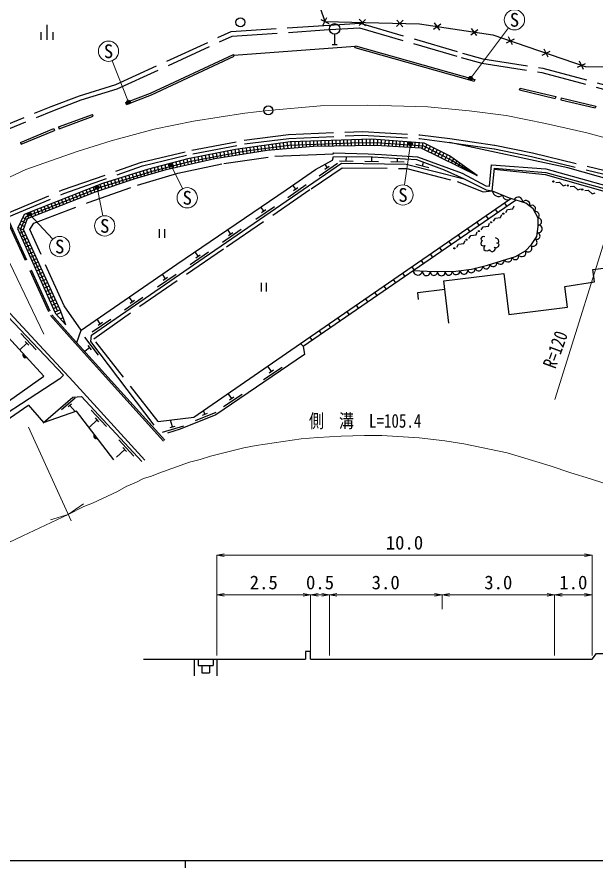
# Model space of a CAD drawing. Units: millimetres at full size, sheet at 1:1000, with parts at other scales. Extents: x 40000 to 680000, y 20000 to 380000.
# Drawn here: x 145611 to 222749, y 204000 to 317377 of the extents above; entities that cross this region are included whole.
import ezdxf
from ezdxf.enums import TextEntityAlignment as Align

# ---------------------------------------------------------------- set-up
doc = ezdxf.new("R2010")
doc.units = ezdxf.units.MM
doc.header["$LTSCALE"] = 1000
doc.linetypes.add('CHAIN', pattern=[18.5, 12, -1.5, 3.5, -1.5])
doc.linetypes.add('DASHED', pattern=[7.5, 6, -1.5])
for name, color, linetype, lineweight in [('M-BGD', 7, 'Continuous', 25), ('M-BMK', 2, 'CHAIN', 13), ('M-BMK-SRVR', 3, 'Continuous', 25), ('M-STR-HTXT', 7, 'Continuous', 13), ('M-STR-STRC', 7, 'Continuous', 25), ('M-TTL-BAND', 7, 'Continuous', 25)]:
    doc.layers.add(name, color=color, linetype=linetype, lineweight=lineweight)
doc.styles.add('ＭＳ ゴシック', font='')
doc.styles.get('ＭＳ ゴシック').set_extended_font_data('MS Gothic')

# ---------------------------------------------------------------- blocks, each defined once
blk = doc.blocks.new('open_arrow')
at = {"color": 0, "linetype": 'Continuous', "lineweight": -2}
blk.add_lwpolyline([(7.5, 1.25), (0, 0), (7.5, -1.25)], dxfattribs=at)

msp = doc.modelspace()

# ---------------------------------------------------------------- hatches: boundary and pattern name
at = {"layer": 'M-BGD'}
for points in [[(146459, 272496), (146882, 272035, -0.84072)], [(155920, 261760), (156300, 261263, -0.84072)]]:
    msp.add_hatch(color=256, dxfattribs=at).paths.add_polyline_path(points)
at = {"layer": 'M-STR-STRC'}
for points in [[(206281, 309235, -1), (205785, 309169, -0.41421), (206000, 309450, -0.41421)], [(160568, 306258, -0.41421), (160694, 305928, -0.41421), (160364, 305802, -1)], [(197837, 300334, -0.41421), (197892, 300684, -0.41421), (198241, 300629, -1)], [(166010, 297416, -1), (166170, 297889, -1)], [(156128, 294475, -0.41421), (156061, 294822, -0.41421), (156409, 294888, -1)], [(147272, 290872, -0.41421), (147034, 291133, -0.41421), (147296, 291371, -1)]]:
    msp.add_hatch(color=256, dxfattribs=at).paths.add_polyline_path(points)

# ---------------------------------------------------------------- linework, layer by layer
at = {"layer": 'M-BGD'}
for p, q in [((149615, 314329), (149615, 316322)), ((186100, 317057), (187167, 316532)), ((186366, 316262), (186894, 317335)), ((191188, 316247), (192051, 317065)), ((192026, 316220), (191203, 317087)), ((196187, 316117), (197049, 316936)), ((197025, 316091), (196201, 316958)), ((201114, 315755), (202069, 316464)), ((201943, 315628), (201230, 316588)), ((148815, 314329), (148815, 315375)), ((150415, 314329), (150415, 315375)), ((206060, 315022), (207015, 315731)), ((206889, 314895), (206176, 315855)), ((187931, 315098), (187931, 313698)), ((210841, 313935), (211910, 314456)), ((211632, 313658), (211107, 314733)), ((190658, 313437), (174486, 312259)), ((187581, 313698), (188281, 313698)), ((190624, 313316), (190692, 313557)), ((190624, 313316), (206539, 308810)), ((190692, 313557), (206607, 309050)), ((216359, 312030), (215835, 313105)), ((174539, 312145), (174433, 312372)), ((215568, 312307), (216637, 312829)), ((220296, 310679), (221365, 311201)), ((221087, 310402), (220563, 311477)), ((206607, 309050), (206539, 308810)), ((212576, 307673), (212634, 307917)), ((212576, 307673), (217320, 306539)), ((212634, 307917), (217379, 306782)), ((217379, 306782), (217320, 306539)), ((218105, 306608), (218046, 306365)), ((218046, 306365), (222662, 305260)), ((218105, 306608), (222721, 305504)), ((160203, 305743), (160114, 305976)), ((222721, 305504), (222662, 305260)), ((151132, 302731), (155682, 304389)), ((151218, 302496), (155767, 304154)), ((155767, 304154), (155682, 304389)), ((151132, 302731), (151218, 302496)), ((146061, 300673), (150537, 302514)), ((146156, 300441), (150622, 302279)), ((150537, 302514), (150622, 302279)), ((146061, 300673), (146156, 300441)), ((180086, 300478), (180181, 299741)), ((180582, 300548), (180680, 299784)), ((181077, 300617), (181178, 299828)), ((181572, 300687), (181677, 299872)), ((182106, 300751), (182141, 299912)), ((182606, 300767), (182640, 299956)), ((183106, 300783), (183138, 299999)), ((183606, 300799), (183637, 300043)), ((184105, 300815), (184136, 300086)), ((184605, 300830), (184634, 300130)), ((185105, 300846), (185133, 300171)), ((185605, 300862), (185633, 300178)), ((186104, 300878), (186133, 300185)), ((186604, 300894), (186633, 300193)), ((187104, 300910), (187133, 300200)), ((187604, 300926), (187634, 300207)), ((188103, 300942), (188134, 300215)), ((188603, 300958), (188634, 300222)), ((189103, 300974), (189134, 300229)), ((189603, 300990), (189634, 300237)), ((190103, 301006), (190134, 300244)), ((190617, 301022), (190619, 300251)), ((191117, 301038), (191119, 300259)), ((191617, 301054), (191619, 300266)), ((192117, 301070), (192119, 300273)), ((192617, 301086), (192619, 300281)), ((193117, 301075), (193119, 300288)), ((193646, 301034), (193593, 300284)), ((194145, 300996), (194093, 300255)), ((194643, 300958), (194592, 300226)), ((195142, 300920), (195091, 300197)), ((195640, 300882), (195590, 300168)), ((196139, 300844), (196089, 300139)), ((196637, 300806), (196589, 300110)), ((197136, 300768), (197088, 300081)), ((197635, 300730), (197587, 300052)), ((198133, 300692), (198086, 300024)), ((198632, 300654), (198585, 299995)), ((199130, 300616), (199085, 299966)), ((199629, 300578), (199579, 299872)), ((172655, 299319), (172781, 298658)), ((173146, 299416), (173275, 298736)), ((173636, 299512), (173769, 298814)), ((174127, 299609), (174263, 298892)), ((174618, 299706), (174757, 298971)), ((175112, 299781), (175251, 299049)), ((175608, 299850), (175745, 299127)), ((176125, 299923), (176218, 299202)), ((176620, 299992), (176712, 299281)), ((177115, 300062), (177206, 299359)), ((177610, 300131), (177700, 299437)), ((178106, 300201), (178194, 299515)), ((178601, 300270), (178688, 299594)), ((179096, 300339), (179184, 299654)), ((179591, 300409), (179683, 299697)), ((200233, 300371), (199897, 299716)), ((200680, 300148), (200346, 299495)), ((201128, 299925), (200795, 299274)), ((201576, 299702), (201244, 299054)), ((202023, 299479), (201692, 298833)), ((167251, 298184), (167428, 297490)), ((167735, 298310), (167916, 297601)), ((168219, 298435), (168403, 297713)), ((168730, 298547), (168869, 297819)), ((169221, 298643), (169356, 297931)), ((169712, 298740), (169844, 298042)), ((170202, 298836), (170332, 298154)), ((170693, 298933), (170820, 298265)), ((171183, 299029), (171307, 298377)), ((171674, 299126), (171795, 298488)), ((172165, 299223), (172287, 298579)), ((188581, 298218), (190380, 298192)), ((189481, 298205), (189488, 298767)), ((192871, 298157), (192879, 298741)), ((196303, 298109), (196309, 298548)), ((202471, 299256), (202141, 298613)), ((202918, 299033), (202590, 298392)), ((203357, 298792), (203039, 298172)), ((203784, 298488), (203471, 297959)), ((204194, 298198), (203921, 297738)), ((163358, 297176), (163573, 296492)), ((163862, 297307), (164036, 296626)), ((164346, 297432), (164517, 296766)), ((164831, 297557), (164997, 296905)), ((165315, 297683), (165478, 297044)), ((165799, 297808), (165965, 297155)), ((166283, 297934), (166453, 297267)), ((166767, 298059), (166940, 297378)), ((185855, 296219), (188328, 297918)), ((186633, 297118), (187210, 297514)), ((186921, 297316), (186676, 297773)), ((191971, 298170), (193771, 298145)), ((195403, 298122), (197203, 298096)), ((198754, 297776), (200497, 297331)), ((199626, 297554), (199754, 298055)), ((204603, 297908), (204371, 297517)), ((205012, 297617), (204822, 297296)), ((205421, 297327), (205272, 297075)), ((159542, 295977), (159751, 295314)), ((160019, 296128), (160225, 295472)), ((160495, 296280), (160700, 295630)), ((160972, 296431), (161174, 295788)), ((161448, 296583), (161652, 295934)), ((161925, 296735), (162133, 296073)), ((162401, 296886), (162613, 296213)), ((162878, 297038), (163093, 296352)), ((205830, 297037), (205722, 296854)), ((206239, 296746), (206172, 296633)), ((206649, 296456), (206622, 296411)), ((156203, 294852), (156452, 294216)), ((156669, 295035), (156927, 294374)), ((157160, 295219), (157378, 294524)), ((157637, 295370), (157853, 294682)), ((158113, 295522), (158327, 294840)), ((158590, 295673), (158802, 294998)), ((159066, 295825), (159276, 295156)), ((181680, 293351), (184153, 295050)), ((182747, 294448), (182369, 294994)), ((153413, 293750), (153652, 293139)), ((153878, 293934), (154117, 293321)), ((154343, 294117), (154583, 293504)), ((154808, 294301), (155048, 293687)), ((155273, 294484), (155513, 293870)), ((155738, 294668), (155979, 294053)), ((182458, 294249), (183035, 294646)), ((208926, 294212), (211420, 293180)), ((150623, 292648), (150860, 292041)), ((151088, 292832), (151325, 292224)), ((151553, 293016), (151791, 292407)), ((152018, 293199), (152256, 292590)), ((152483, 293383), (152721, 292773)), ((152948, 293566), (153187, 292956)), ((183376, 273888), (211420, 293180)), ((183754, 273543), (212033, 292997)), ((210564, 292591), (210846, 292181)), ((147832, 291547), (148068, 290943)), ((148297, 291731), (148533, 291126)), ((148762, 291914), (148999, 291309)), ((149227, 292098), (149464, 291492)), ((149692, 292281), (149929, 291675)), ((150157, 292465), (150395, 291858)), ((177425, 290427), (179897, 292126)), ((178491, 291523), (178109, 292080)), ((178203, 291325), (178780, 291722)), ((209328, 291741), (209610, 291330)), ((146392, 290670), (146981, 290419)), ((146902, 291180), (147137, 290578)), ((147367, 291363), (147603, 290761)), ((208092, 290891), (208375, 290480)), ((145750, 289313), (146482, 289001)), ((145964, 289765), (146626, 289483)), ((146178, 290217), (146804, 289951)), ((205621, 289190), (205903, 288780)), ((206856, 290041), (207139, 289630)), ((145975, 288567), (146560, 288832)), ((146180, 288110), (146769, 288378)), ((164550, 289109), (164550, 287935)), ((165250, 289109), (165250, 287935)), ((173007, 287391), (175480, 289090)), ((174073, 288488), (173681, 289059)), ((173785, 288290), (174362, 288686)), ((204385, 288340), (204667, 287930)), ((146384, 287654), (146977, 287923)), ((146588, 287197), (147186, 287469)), ((146792, 286741), (147395, 287015)), ((203149, 287490), (203431, 287080)), ((146996, 286284), (147604, 286560)), ((147200, 285828), (147813, 286106)), ((168670, 284411), (171143, 286110)), ((169737, 285508), (169335, 286093)), ((200677, 285790), (200960, 285379)), ((201913, 286640), (202196, 286229)), ((147404, 285371), (148021, 285652)), ((147608, 284915), (148230, 285197)), ((147812, 284458), (148439, 284743)), ((169448, 285310), (170025, 285706)), ((199441, 284940), (199724, 284529)), ((148017, 284002), (148648, 284289)), ((148221, 283546), (148857, 283834)), ((198206, 284090), (198488, 283679)), ((148425, 283089), (149065, 283380)), ((148629, 282633), (149274, 282926)), ((148833, 282176), (149483, 282471)), ((164325, 281408), (166794, 283113)), ((165389, 282508), (164976, 283107)), ((165101, 282309), (165677, 282706)), ((195734, 282389), (196017, 281979)), ((196970, 283239), (197252, 282829)), ((149037, 281720), (149692, 282017)), ((149241, 281263), (149901, 281563)), ((178126, 281983), (178126, 280809)), ((178826, 281983), (178826, 280809)), ((194498, 281539), (194781, 281128)), ((149445, 280807), (150109, 281108)), ((149649, 280350), (150318, 280654)), ((149853, 279894), (150527, 280200)), ((159913, 278362), (162382, 280067)), ((160977, 279462), (160560, 280065)), ((193262, 280689), (193545, 280278)), ((150058, 279437), (150736, 279745)), ((150262, 278981), (150945, 279291)), ((160689, 279263), (161265, 279660)), ((190791, 278989), (191073, 278578)), ((192027, 279839), (192309, 279428)), ((150466, 278524), (151153, 278837)), ((151361, 278384), (150671, 278067)), ((150871, 277748), (151496, 278034)), ((189555, 278138), (189837, 277728)), ((151395, 277181), (151769, 277325)), ((151731, 276816), (151926, 276919)), ((151834, 276705), (151979, 276780)), ((155645, 275416), (158114, 277120)), ((156709, 276515), (156289, 277124)), ((156421, 276316), (156997, 276714)), ((188319, 277288), (188602, 276878)), ((185848, 275588), (186130, 275177)), ((187083, 276438), (187366, 276027)), ((148172, 273021), (146107, 275197)), ((152961, 274378), (165136, 260873)), ((153109, 274512), (165284, 261007)), ((156456, 272311), (154644, 274702)), ((184612, 274738), (184894, 274327)), ((146922, 273903), (145970, 273029)), ((147163, 273649), (146681, 274157)), ((155311, 273325), (154639, 272816)), ((155523, 273046), (155100, 273604)), ((146882, 272035), (146459, 272496)), ((178443, 269062), (180925, 270746)), ((179516, 270152), (179025, 270876)), ((179226, 269956), (179805, 270349)), ((153364, 266614), (151549, 265045)), ((173142, 265466), (175624, 267150)), ((174215, 266557), (173758, 267230)), ((173925, 266360), (174504, 266753)), ((152865, 265786), (152441, 265419)), ((152653, 265602), (153345, 264802)), ((157531, 262805), (155492, 265006)), ((169371, 263598), (172147, 264736)), ((170322, 264312), (170969, 264577)), ((170646, 264445), (170444, 264937)), ((156291, 263702), (155205, 262696)), ((156529, 263445), (156053, 263959)), ((166333, 262778), (166075, 263672)), ((164974, 262074), (167857, 262904)), ((165996, 262681), (166669, 262874)), ((156300, 261263), (155920, 261760)), ((161193, 258851), (159155, 261052)), ((159954, 259748), (158853, 258729)), ((160192, 259491), (159716, 260005)), ((184734, 231809), (184734, 232828)), ((169234, 231809), (169234, 229611)), ((169734, 231809), (169734, 230984)), ((171734, 231809), (171734, 230984)), ((172234, 231809), (172234, 229611)), ((169734, 230984), (171734, 230984)), ((170234, 230984), (170234, 229984)), ((171234, 230984), (171234, 229984)), ((170234, 229984), (171234, 229984))]:
    msp.add_line(p, q, dxfattribs=at)
for points in [[(183344, 326450), (186634, 316781), (199233, 316455), (209010, 315006), (221315, 310769), (232935, 310611), (233069, 312528), (230785, 318012)], [(160114, 305976), (163416, 307232), (174433, 312372)], [(160203, 305743), (163514, 307002), (174539, 312145)], [(206913, 296268), (203247, 298869), (199852, 300560), (192866, 301094), (182007, 300748), (174723, 299726), (168387, 298479), (163110, 297112), (157022, 295175), (146572, 291049), (145695, 289195), (150671, 278067)], [(151016, 278225), (146091, 289066), (146834, 290810), (156886, 294739), (163627, 296857), (168789, 298175), (175844, 299515), (181812, 300283), (190160, 300630), (193475, 300641), (199760, 300199), (203576, 298245), (206913, 296268)], [(179939, 298822), (187712, 299139), (187808, 299300), (192412, 299155), (194164, 299075), (198956, 298768), (204915, 296555), (208086, 294883), (208565, 294845), (208811, 297670), (216082, 297131), (228820, 293619), (236440, 291287), (235650, 292588), (218990, 297267), (203229, 300675)], [(151361, 278384), (146461, 289048), (147025, 290533), (156057, 294084), (161344, 295844), (165466, 297041), (171986, 298532), (178925, 299631), (185097, 300170), (193439, 300293), (199428, 299946), (206913, 296268)], [(153577, 273993), (154153, 275653), (166916, 284443), (181456, 294364), (185390, 297082), (187634, 298288), (187770, 298780), (192960, 298740), (198814, 298404), (202544, 297021), (205183, 295823), (208103, 294364), (208926, 294212), (209215, 297225), (216062, 296668), (229648, 292933), (235940, 290950)], [(163896, 262991), (155432, 274159), (155542, 274981), (169818, 284836), (188851, 297914), (197481, 297792), (205183, 295823)], [(209204, 297115), (215969, 296399), (231662, 291954), (235542, 290814), (236284, 279331), (236594, 277383), (238537, 273669)], [(217391, 295317), (217867, 295376), (218386, 294896), (218782, 295012)], [(219318, 294781), (219794, 294840), (220313, 294360), (220709, 294476)], [(221244, 294245), (221721, 294304), (222240, 293824), (222636, 293940)], [(198357, 283589), (201169, 283464), (204075, 283520), (206174, 283792), (208288, 284310), (212004, 285487), (213374, 286242), (214175, 287058), (214852, 288137), (215030, 289460), (215030, 290578), (214380, 291805), (213387, 292592), (211420, 293180)], [(210719, 291333), (210974, 291741), (211674, 291840), (211834, 292221)], [(209087, 290177), (209342, 290585), (210042, 290684), (210202, 291065)], [(207455, 289021), (207710, 289429), (208410, 289528), (208570, 289908)], [(205823, 287865), (206078, 288273), (206778, 288372), (206938, 288752)], [(207925, 288081), (207733, 288150), (207565, 288082), (207405, 287882), (207435, 287686), (207559, 287598), (207649, 287581), (207491, 287490), (207394, 287206), (207442, 287001), (207714, 286897), (207935, 286926), (207820, 286631), (207815, 286381), (208001, 286267), (208274, 286210), (208462, 286294), (208511, 286386), (208590, 286262), (208937, 286108), (209198, 286210), (209346, 286450), (209283, 286617), (209177, 286695), (209467, 286623), (209755, 286792), (209834, 287090), (209727, 287206), (209535, 287253), (209771, 287320), (209804, 287453), (209742, 287708), (209619, 287843), (209361, 287959)], [(136269, 286849), (141815, 280947), (153102, 268817), (162645, 258314)], [(204191, 286709), (204446, 287117), (205146, 287216), (205306, 287596)], [(132806, 279790), (137743, 284447), (151789, 269645), (151319, 269185), (139132, 261270), (128375, 253787), (127412, 254153)], [(203150, 276576), (202459, 282218), (210456, 283199), (211123, 277760), (218937, 278717), (218596, 281494), (222560, 282098), (222308, 283753), (225482, 284143), (225617, 283161), (232414, 283948), (233508, 274190), (228376, 273614), (227951, 277399), (225076, 277077), (225315, 274944), (224306, 274831), (224386, 274116), (223966, 274069)], [(127412, 254153), (149188, 269525), (137225, 282552), (132806, 279790)], [(150671, 278067), (150759, 277869), (152133, 276381), (151361, 278384)], [(164424, 263469), (169168, 264053), (183376, 273888), (183754, 273543), (183933, 272423), (172082, 264385), (167355, 262448), (165642, 261954)], [(158494, 258396), (153541, 264870), (149098, 263323), (153032, 266723), (154210, 266832), (162230, 258173)], [(184734, 232828), (184043, 232828), (184043, 231809)], [(184734, 231809), (187234, 231809), (202234, 231809), (217234, 231809), (222234, 231809), (222814, 232579), (224639, 232579), (230240, 227979)], [(162451, 231809), (172234, 231809), (184043, 231809)]]:
    msp.add_lwpolyline(points, dxfattribs=at)
at = {"layer": 'M-BGD', "linetype": 'DASHED'}
for points in [[(119420, 291478), (130551, 296883), (141012, 301708), (150152, 305447), (153941, 306895), (158755, 308367), (174141, 315432), (186507, 316246), (191314, 316549), (204949, 312576), (207682, 311818), (215671, 310570), (225650, 307885), (233135, 305492)], [(119727, 290960), (130807, 296340), (141251, 301157), (150372, 304889), (154136, 306327), (158969, 307805), (174291, 314841), (186545, 315648), (191247, 315944), (204784, 311999), (207556, 311230), (215546, 309982), (225481, 307309), (232952, 304920)], [(144337, 291253), (151684, 294333), (162199, 298034), (168918, 299642), (175859, 300964), (181798, 301710), (191668, 302137), (199278, 301683), (203292, 301171)], [(144545, 290798), (151864, 293866), (162341, 297554), (169023, 299153), (175937, 300469), (181840, 301212), (191663, 301636), (199231, 301185), (203229, 300675)], [(203229, 300675), (209207, 299808), (214167, 298801), (223835, 296428), (236258, 292769)], [(203292, 301171), (209293, 300301), (214276, 299289), (223965, 296911), (236400, 293248)], [(154153, 275653), (151884, 278909), (147325, 289054), (147845, 289903), (155095, 292652), (161669, 294970), (167047, 296582), (173145, 297882), (179939, 298822)], [(164424, 263469), (155839, 274486), (161988, 278869), (173506, 286757), (184822, 294505), (188947, 297290), (197554, 297200), (204236, 295477), (207733, 294095), (208926, 294212)], [(144197, 290418), (150061, 277595), (152961, 274378)], [(144379, 290501), (150230, 277706), (153109, 274512)], [(199123, 279760), (199009, 280664), (202595, 281104)], [(138560, 244547), (129792, 253656), (147107, 265687), (149128, 263349)]]:
    msp.add_lwpolyline(points, dxfattribs=at)
at = {"layer": 'M-BGD'}
for centre, radius in [((175379, 316672), 600), ((187931, 315798), 700), ((217072, 295465), 75), ((218999, 294929), 75), ((220925, 294393), 75), ((210403, 291180), 75), ((208771, 290024), 75), ((207139, 288867), 75), ((205507, 287711), 75), ((203875, 286555), 75)]:
    msp.add_circle(centre, radius, dxfattribs=at)
for centre, radius, start, end in [((209803, 294367), 891, 190.00722, 305.02498), ((210985, 293694), 673, 184.83808, 310.19412), ((212381, 292779), 607, 353.66517, 153.0692), ((213418, 292394), 539, 336.23142, 143.70656), ((214226, 291817), 477, 313.83649, 131.16396), ((214641, 290945), 535, 316.67728, 99.19254), ((215032, 290113), 465, 269.85916, 90.14083), ((215063, 289136), 513, 253.83394, 93.63479), ((214863, 288203), 443, 241.20036, 82.64852), ((213732, 286571), 486, 222.5626, 48.41319), ((214365, 287366), 531, 234.2758, 57.54772), ((212858, 286010), 566, 213.4853, 24.23985), ((209043, 284641), 513, 207.34699, 7.80526), ((210006, 284948), 512, 207.56678, 7.58546), ((210999, 285334), 581, 213.27914, 1.87311), ((211999, 285486), 441, 197.59015, 28.74128), ((199009, 283655), 655, 185.76251, 349.16598), ((200164, 283440), 520, 169.83726, 5.09123), ((201161, 283428), 483, 173.14842, 5.36067), ((202154, 283423), 514, 174.33749, 7.87355), ((203130, 283452), 469, 174.95526, 7.25576), ((204117, 283583), 526, 187.8148, 1.23451), ((205163, 283626), 520, 183.53335, 11.23126), ((206152, 283798), 485, 188.33057, 12.55348), ((207124, 284094), 534, 200.92468, 6.61574), ((208114, 284307), 484, 198.2386, 11.77323), ((146711, 272303), 318, 142.45203, 302.66976), ((156154, 261545), 318, 137.30315, 297.52088)]:
    msp.add_arc(centre, radius, start, end, dxfattribs=at)
at = {"layer": 'M-BMK'}
msp.add_lwpolyline([(85251, 270608), (94236, 273224), (101420, 275991), (110294, 279876), (127426, 288029), (140207, 294044), (146801, 297040), (153627, 299453), (158134, 300875), (163882, 302441), (169106, 303484), (175959, 304587), (179085, 304926), (186033, 305529), (192288, 305646), (200347, 305406), (205873, 304886), (210772, 304237), (216005, 303195), (221552, 301927), (227827, 300209), (240419, 296104), (256990, 291033), (276208, 284952)], dxfattribs=at)
at = {"layer": 'M-BMK-SRVR'}
msp.add_circle((179085, 304926), 600, dxfattribs=at)
at = {"layer": 'M-STR-HTXT'}
for p, q in [((206033, 309202), (211078, 315922)), ((160466, 306030), (158296, 311560)), ((198039, 300482), (197229, 295003)), ((217266, 266438), (227827, 300209)), ((166090, 297653), (167683, 294498)), ((140112, 294000), (149182, 275107)), ((156268, 294681), (157031, 290869)), ((147284, 291122), (150379, 287786)), ((147148, 262739), (152831, 250238)), ((152441, 251097), (154455, 252500)), ((152441, 251097), (150086, 250402)), ((222234, 245688), (172234, 245688)), ((172234, 232309), (172234, 245688)), ((222234, 232309), (222234, 245688)), ((172234, 232309), (172234, 240392)), ((172234, 240391), (184734, 240391)), ((184734, 232309), (184734, 240392)), ((184734, 240391), (187234, 240391)), ((187234, 232309), (187234, 240392)), ((187234, 232309), (187234, 240392)), ((187234, 240391), (202234, 240391)), ((202234, 238502), (202234, 240393)), ((202234, 240392), (217234, 240392)), ((217234, 232309), (217234, 240394)), ((217234, 240393), (222234, 240393))]:
    msp.add_line(p, q, dxfattribs=at)
for points in [[(152441, 251097), (154518, 252149), (155646, 252592), (159006, 254179), (160173, 254844), (161515, 255410), (162474, 255879), (163513, 256217), (164513, 256619), (168573, 258054), (170016, 258435), (171376, 258888), (175839, 259985), (177489, 260282), (183454, 261173), (185711, 261353), (188818, 261523), (191898, 261622), (194228, 261622), (199175, 261325), (202616, 260925), (205164, 260497), (210925, 259306), (216640, 257559), (219383, 256668), (221997, 255858), (225589, 254714)], [(135619, 243149), (146375, 248262), (150899, 250396), (152441, 251097)]]:
    msp.add_lwpolyline(points, dxfattribs=at)
for centre in [(211888, 317002), (157802, 312816), (197031, 293668), (168291, 293293), (157295, 289545), (151297, 286797)]:
    msp.add_circle(centre, 1350, dxfattribs=at)
at = {"layer": 'M-STR-STRC'}
for centre in [(206033, 309202), (160466, 306030), (198039, 300482), (166090, 297653), (156268, 294681), (147284, 291122)]:
    msp.add_circle(centre, 250, dxfattribs=at)
at = {"layer": 'M-TTL-BAND'}
for p, q in [((40000, 205000), (579000, 205000)), ((168000, 205000), (168000, 204000))]:
    msp.add_line(p, q, dxfattribs=at)

# ---------------------------------------------------------------- block references
at = {"layer": 'M-STR-HTXT', "xscale": 133, "yscale": 133}
for p in [(172234, 245688), (172234, 240391), (184734, 240391), (187234, 240391), (202234, 240392), (217234, 240393)]:
    msp.add_blockref('open_arrow', p, dxfattribs=at)
at = {"layer": 'M-STR-HTXT', "xscale": 133, "yscale": 133, "rotation": 180}
for p in [(222234, 245688), (184734, 240391), (187234, 240391), (202234, 240391), (217234, 240392), (222234, 240393)]:
    msp.add_blockref('open_arrow', p, dxfattribs=at)

# ---------------------------------------------------------------- texts
at = {"layer": 'M-STR-HTXT', "style": 'ＭＳ ゴシック'}
for p in [(211888, 317002), (157802, 312816), (168291, 293293), (197031, 293668), (157295, 289545), (151297, 286797)]:
    msp.add_text('S', height=1833, dxfattribs=at).set_placement(p, align=Align.MIDDLE_CENTER)
at = {"layer": 'M-STR-HTXT', "style": 'ＭＳ ゴシック', "width": 0.8}
msp.add_text('R=120', height=1833, rotation=69.892, dxfattribs=at).set_placement((218710, 272571), align=Align.BOTTOM_CENTER)
msp.add_text('側\u3000溝\u3000L=105.4', height=1833, dxfattribs=at).set_placement((191993, 262109), align=Align.BOTTOM_CENTER)
at = {"layer": 'M-STR-HTXT', "style": 'ＭＳ ゴシック'}
for s, p in [('10.0', (197234, 245875)), ('2.5', (178484, 240578)), ('0.5', (185984, 240578)), ('3.0', (194734, 240578)), ('3.0', (209734, 240579)), ('1.0', (219734, 240580))]:
    msp.add_text(s, height=1833, dxfattribs=at).set_placement(p, align=Align.BOTTOM_CENTER)

doc.saveas('drawing.dxf')
